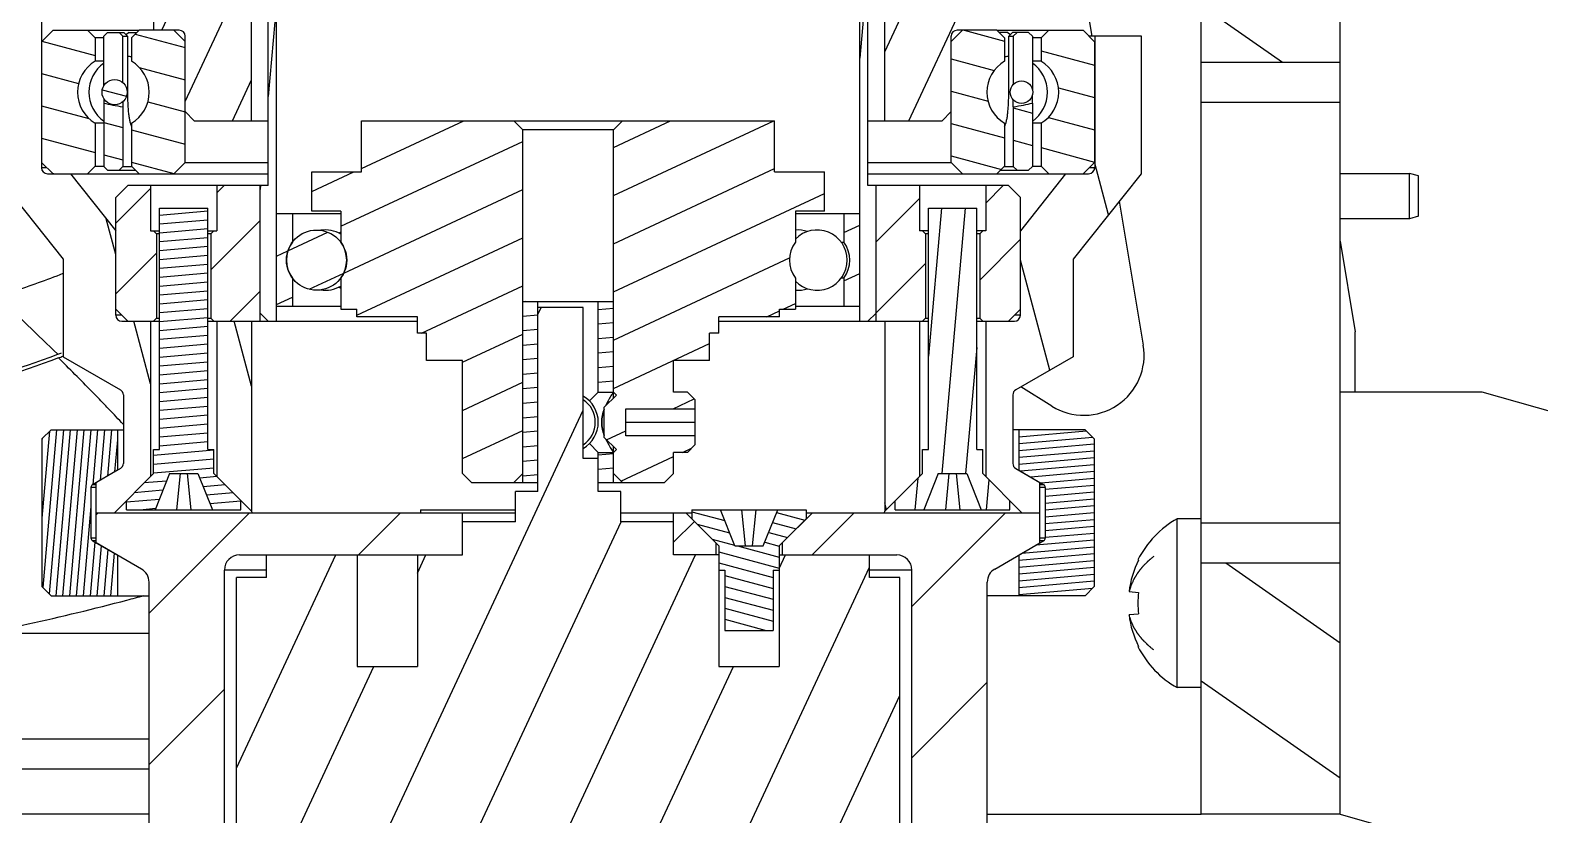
# Model space of a CAD drawing. Header units: millimetres. Extents: x 0 to 841, y 0 to 594.
# Drawn here: x 424.03 to 449.06, y 293.8 to 306.81 of the extents above; entities that cross this region are included whole.
import ezdxf

# ---------------------------------------------------------------- set-up
doc = ezdxf.new("R2010")
doc.units = ezdxf.units.MM
doc.header["$LTSCALE"] = 46.255
doc.layers.get('0').update_dxf_attribs({"linetype": 'CONTINUOUS'})
for name, color, linetype in [('3_ALL_AXES', 7, 'CONTINUOUS'), ('7_ALL_FEATURES', 7, 'CONTINUOUS'), ('AXIS', 7, 'CONTINUOUS'), ('COSMETIC', 7, 'CONTINUOUS')]:
    doc.layers.add(name, color=color, linetype=linetype)

msp = doc.modelspace()

# ---------------------------------------------------------------- linework, layer by layer
at = {"color": 7, "linetype": 'CONTINUOUS'}
for p, q in [((443.45, 305.605), (443.45, 321.305)), ((424.217, 311.435), (424.217, 304.525)), ((445.75, 305.605), (445.75, 310.055)), ((426.075, 309.055), (426.075, 306.805)), ((427.7, 305.305), (427.7, 308.755)), ((427.977, 304.23), (427.977, 308.88)), ((428.112, 301.98), (428.112, 308.88)), ((437.787, 301.98), (437.787, 308.88)), ((437.922, 304.23), (437.922, 308.88)), ((438.2, 305.305), (438.2, 307.605)), ((424.218, 306.614), (424.409, 306.805)), ((424.409, 306.805), (425.838, 306.805)), ((424.98, 306.805), (425.107, 306.678)), ((425.107, 306.678), (425.107, 306.29)), ((425.25, 306.678), (425.107, 306.678)), ((425.314, 306.768), (425.25, 306.704)), ((425.25, 305.883), (425.25, 306.704)), ((425.314, 306.768), (425.581, 306.768)), ((425.568, 306.704), (425.504, 306.768)), ((425.568, 305.933), (425.568, 306.704)), ((425.568, 306.704), (425.643, 306.704)), ((425.581, 306.768), (425.643, 306.704)), ((425.663, 306.768), (425.622, 306.726)), ((425.643, 306.704), (425.643, 305.777)), ((425.663, 306.768), (425.8, 306.768)), ((425.711, 306.678), (425.838, 306.805)), ((425.711, 306.678), (425.711, 306.29)), ((426.5, 306.805), (425.838, 306.805)), ((426.409, 306.805), (426.6, 306.615)), ((426.6, 304.614), (426.6, 306.705)), ((439.49, 306.805), (439.3, 306.615)), ((439.3, 304.614), (439.3, 306.705)), ((440.062, 306.805), (439.4, 306.805)), ((440.062, 306.805), (441.49, 306.805)), ((440.189, 306.678), (440.062, 306.805)), ((440.237, 306.768), (440.099, 306.768)), ((440.189, 306.678), (440.189, 306.29)), ((440.278, 306.726), (440.237, 306.768)), ((440.257, 306.704), (440.319, 306.768)), ((440.257, 305.777), (440.257, 306.704)), ((440.257, 306.704), (440.331, 306.704)), ((440.585, 306.768), (440.319, 306.768)), ((440.395, 306.768), (440.331, 306.704)), ((440.331, 306.704), (440.331, 305.902)), ((440.649, 306.704), (440.585, 306.768)), ((440.649, 306.704), (440.649, 305.825)), ((440.792, 306.678), (440.649, 306.678)), ((440.919, 306.805), (440.792, 306.678)), ((440.792, 306.678), (440.792, 306.29)), ((441.681, 306.614), (441.49, 306.805)), ((441.585, 306.71), (442.45, 306.71)), ((441.682, 306.71), (441.682, 304.525)), ((442.45, 306.71), (442.45, 304.425)), ((424.218, 306.614), (424.218, 304.614)), ((441.681, 306.614), (441.681, 304.614)), ((425.25, 306.29), (425.107, 306.29)), ((440.792, 306.29), (440.649, 306.29)), ((445.75, 306.268), (443.45, 306.268)), ((425.25, 305.671), (425.25, 305.596)), ((440.649, 305.596), (440.649, 305.729)), ((425.25, 305.596), (425.25, 304.545)), ((425.568, 305.621), (425.568, 305.533)), ((425.568, 305.533), (425.568, 304.545)), ((426.6, 305.455), (426.75, 305.305)), ((439.3, 305.455), (439.15, 305.305)), ((440.332, 305.533), (440.331, 305.652)), ((440.332, 305.533), (440.332, 304.545)), ((440.649, 305.596), (440.649, 304.545)), ((425.107, 305.264), (425.107, 304.55)), ((425.25, 305.264), (425.107, 305.264)), ((425.711, 305.264), (425.711, 304.551)), ((426.75, 305.305), (427.977, 305.305)), ((429.525, 304.455), (429.525, 305.305)), ((429.525, 305.305), (436.375, 305.305)), ((432.2, 305.155), (432.05, 305.305)), ((433.7, 305.155), (433.85, 305.305)), ((436.375, 304.455), (436.375, 305.305)), ((437.922, 305.305), (439.15, 305.305)), ((440.189, 305.264), (440.189, 304.551)), ((440.792, 305.264), (440.649, 305.264)), ((440.792, 305.264), (440.792, 304.55)), ((432.2, 299.305), (432.2, 305.155)), ((433.7, 305.155), (432.2, 305.155)), ((433.7, 300.705), (433.7, 305.155)), ((423.45, 304.425), (424.575, 303.008)), ((424.307, 304.525), (424.217, 304.525)), ((424.218, 304.614), (424.409, 304.423)), ((424.317, 304.425), (424.7, 304.425)), ((424.409, 304.423), (427.977, 304.423)), ((424.7, 304.425), (425.45, 303.48)), ((424.98, 304.423), (425.107, 304.55)), ((425.107, 304.55), (425.25, 304.55)), ((425.25, 304.545), (425.314, 304.482)), ((425.314, 304.482), (425.78, 304.482)), ((425.504, 304.482), (425.568, 304.545)), ((425.568, 304.545), (425.716, 304.545)), ((425.711, 304.551), (425.838, 304.424)), ((425.838, 304.424), (427.977, 304.424)), ((426.409, 304.424), (426.6, 304.614)), ((426.6, 304.614), (427.977, 304.614)), ((428.7, 303.805), (428.7, 304.455)), ((428.7, 304.455), (429.525, 304.455)), ((436.375, 304.455), (437.2, 304.455)), ((437.2, 303.805), (437.2, 304.455)), ((437.922, 304.614), (439.3, 304.614)), ((437.922, 304.424), (440.062, 304.424)), ((437.922, 304.423), (441.49, 304.423)), ((439.49, 304.424), (439.3, 304.614)), ((440.189, 304.551), (440.062, 304.424)), ((440.12, 304.482), (440.586, 304.482)), ((440.183, 304.545), (440.332, 304.545)), ((440.395, 304.482), (440.332, 304.545)), ((441.2, 304.425), (440.45, 303.48)), ((440.649, 304.545), (440.586, 304.482)), ((440.649, 304.55), (440.792, 304.55)), ((440.919, 304.423), (440.792, 304.55)), ((441.2, 304.425), (441.582, 304.425)), ((442.45, 304.425), (441.325, 303.008)), ((441.681, 304.614), (441.49, 304.423)), ((441.682, 304.525), (441.592, 304.525)), ((445.75, 304.43), (446.9, 304.43)), ((446.9, 303.68), (446.9, 304.43)), ((447.05, 304.39), (446.9, 304.43)), ((425.45, 304.03), (425.65, 304.23)), ((427.977, 304.23), (425.65, 304.23)), ((426.025, 304.23), (426.025, 303.48)), ((427.125, 304.23), (427.125, 303.48)), ((427.842, 301.98), (427.842, 304.23)), ((440.25, 304.23), (437.922, 304.23)), ((438.057, 301.98), (438.057, 304.23)), ((438.775, 304.23), (438.775, 303.48)), ((439.875, 304.23), (439.875, 303.48)), ((440.45, 304.03), (440.25, 304.23)), ((447.05, 303.72), (447.05, 304.39)), ((425.45, 302.08), (425.45, 304.03)), ((440.45, 302.08), (440.45, 304.03)), ((426.175, 299.855), (426.175, 303.855)), ((426.175, 303.855), (426.975, 303.855)), ((426.975, 299.855), (426.975, 303.855)), ((429.18, 303.758), (428.112, 303.758)), ((428.377, 303.758), (428.377, 303.291)), ((429.18, 303.805), (428.7, 303.805)), ((429.18, 303.805), (429.18, 303.291)), ((436.72, 303.805), (436.72, 303.291)), ((437.2, 303.805), (436.72, 303.805)), ((437.787, 303.758), (436.72, 303.758)), ((437.522, 303.758), (437.522, 303.291)), ((438.925, 299.855), (438.925, 303.855)), ((438.925, 303.855), (439.725, 303.855)), ((439.725, 299.855), (439.725, 303.855)), ((446.9, 303.68), (445.75, 303.68)), ((447.05, 303.72), (446.9, 303.68)), ((426.025, 303.48), (426.175, 303.48)), ((426.075, 303.48), (426.125, 303.43)), ((426.125, 303.43), (426.125, 302.03)), ((426.175, 303.43), (426.125, 303.43)), ((426.975, 303.48), (427.125, 303.48)), ((427.025, 303.43), (426.975, 303.43)), ((427.075, 303.48), (427.025, 303.43)), ((427.025, 303.43), (427.025, 302.03)), ((438.925, 303.48), (438.775, 303.48)), ((438.825, 303.48), (438.875, 303.43)), ((438.875, 303.43), (438.875, 302.03)), ((438.925, 303.43), (438.875, 303.43)), ((439.875, 303.48), (439.725, 303.48)), ((439.775, 303.43), (439.725, 303.43)), ((439.825, 303.48), (439.775, 303.43)), ((439.775, 303.43), (439.775, 302.03)), ((428.377, 303.291), (428.379, 303.291)), ((437.478, 303.291), (437.522, 303.291)), ((424.575, 303.008), (424.575, 301.392)), ((441.325, 303.008), (441.325, 301.392)), ((428.377, 302.694), (428.377, 302.228)), ((428.379, 302.694), (428.377, 302.694)), ((429.18, 302.694), (429.18, 302.18)), ((436.72, 302.694), (436.72, 302.18)), ((437.522, 302.694), (437.478, 302.694)), ((437.522, 302.694), (437.522, 302.228)), ((425.65, 301.98), (425.45, 302.18)), ((428.112, 302.228), (429.18, 302.228)), ((429.18, 302.18), (429.445, 302.18)), ((429.445, 302.055), (429.445, 302.18)), ((432.2, 302.305), (433.7, 302.305)), ((432.45, 299.155), (432.45, 302.305)), ((433.2, 302.205), (432.45, 302.205)), ((433.2, 299.705), (433.2, 302.205)), ((433.45, 300.805), (433.45, 302.305)), ((436.455, 302.055), (436.455, 302.18)), ((436.455, 302.18), (436.72, 302.18)), ((436.72, 302.228), (437.787, 302.228)), ((440.25, 301.98), (440.45, 302.18)), ((425.55, 302.08), (425.45, 302.08)), ((425.55, 301.98), (426.175, 301.98)), ((426.025, 301.98), (426.025, 299.405)), ((426.125, 302.03), (426.075, 301.98)), ((426.125, 302.03), (426.175, 302.03)), ((426.975, 302.03), (427.025, 302.03)), ((426.975, 301.98), (430.45, 301.98)), ((427.025, 302.03), (427.075, 301.98)), ((427.125, 301.98), (427.125, 299.405)), ((427.7, 301.98), (427.7, 298.83)), ((427.977, 301.98), (427.842, 302.115)), ((430.45, 302.055), (429.445, 302.055)), ((430.45, 301.78), (430.45, 302.055)), ((435.45, 301.78), (435.45, 302.055)), ((436.455, 302.055), (435.45, 302.055)), ((435.45, 301.98), (438.925, 301.98)), ((437.922, 301.98), (438.057, 302.115)), ((438.2, 301.98), (438.2, 298.83)), ((438.775, 301.98), (438.775, 299.405)), ((438.875, 302.03), (438.825, 301.98)), ((438.875, 302.03), (438.925, 302.03)), ((439.725, 302.03), (439.775, 302.03)), ((439.725, 301.98), (440.35, 301.98)), ((439.775, 302.03), (439.825, 301.98)), ((439.875, 301.98), (439.875, 299.405)), ((440.45, 302.08), (440.35, 302.08)), ((430.602, 301.78), (430.45, 301.78)), ((430.602, 301.33), (430.602, 301.78)), ((435.297, 301.33), (435.297, 301.78)), ((435.45, 301.78), (435.297, 301.78)), ((424.526, 301.345), (424.499, 301.372)), ((424.575, 301.392), (425.525, 300.844)), ((431.2, 301.33), (430.602, 301.33)), ((431.2, 299.455), (431.2, 301.33)), ((434.7, 300.805), (434.7, 301.33)), ((435.297, 301.33), (434.7, 301.33)), ((441.325, 301.392), (440.375, 300.844)), ((425.575, 300.757), (425.575, 299.623)), ((433.45, 300.805), (433.303, 300.659)), ((433.45, 300.805), (433.7, 300.805)), ((433.75, 300.755), (433.55, 300.555)), ((433.696, 300.8), (433.7, 300.805)), ((433.7, 300.805), (433.75, 300.755)), ((434.927, 300.805), (434.7, 300.805)), ((434.927, 300.805), (435.05, 300.682)), ((435.05, 300.682), (435.05, 299.928)), ((440.325, 300.757), (440.325, 299.623)), ((433.55, 300.055), (433.55, 300.555)), ((433.571, 300.577), (433.572, 300.578)), ((433.905, 300.08), (433.905, 300.53)), ((433.905, 300.53), (435.05, 300.53)), ((424.375, 300.18), (424.225, 300.03)), ((424.375, 300.18), (425.575, 300.18)), ((425.475, 300.18), (425.475, 299.508)), ((433.905, 300.305), (435.05, 300.305)), ((441.525, 300.18), (440.325, 300.18)), ((440.425, 300.18), (440.425, 299.508)), ((441.525, 300.18), (441.675, 300.03)), ((424.225, 300.03), (424.225, 297.58)), ((433.303, 299.951), (433.45, 299.805)), ((433.75, 299.855), (433.55, 300.055)), ((433.572, 300.032), (433.571, 300.033)), ((435.05, 300.08), (433.905, 300.08)), ((434.927, 299.805), (435.05, 299.928)), ((441.675, 300.03), (441.675, 297.58)), ((426.075, 299.455), (426.075, 299.855)), ((426.075, 299.855), (426.175, 299.855)), ((426.975, 299.855), (427.075, 299.855)), ((427.075, 299.455), (427.075, 299.855)), ((433.45, 299.705), (433.2, 299.705)), ((433.45, 299.155), (433.45, 299.805)), ((433.45, 299.805), (433.7, 299.805)), ((433.7, 299.805), (433.698, 299.808)), ((433.7, 299.305), (433.7, 299.905)), ((433.7, 299.805), (433.75, 299.855)), ((434.7, 299.455), (434.7, 299.805)), ((434.927, 299.805), (434.7, 299.805)), ((438.825, 299.455), (438.825, 299.855)), ((438.825, 299.855), (438.925, 299.855)), ((439.725, 299.855), (439.825, 299.855)), ((439.825, 299.455), (439.825, 299.855)), ((425.475, 299.508), (425.062, 299.269)), ((425.525, 299.536), (425.125, 299.305)), ((425.425, 298.805), (426.075, 299.455)), ((426.337, 299.455), (426.1, 298.855)), ((426.337, 299.455), (426.812, 299.455)), ((426.515, 299.455), (426.456, 298.855)), ((426.634, 299.455), (426.693, 298.855)), ((426.812, 299.455), (427.05, 298.855)), ((427.7, 298.83), (427.075, 299.455)), ((431.35, 299.305), (431.2, 299.455)), ((432.05, 299.305), (432.2, 299.455)), ((433.85, 299.305), (433.7, 299.455)), ((434.55, 299.305), (434.7, 299.455)), ((438.375, 299.005), (438.825, 299.455)), ((439.087, 299.455), (438.85, 298.855)), ((439.087, 299.455), (439.562, 299.455)), ((439.265, 299.455), (439.206, 298.855)), ((439.384, 299.455), (439.443, 298.855)), ((439.562, 299.455), (439.8, 298.855)), ((439.825, 299.455), (440.475, 298.805)), ((440.375, 299.536), (440.775, 299.305)), ((440.425, 299.508), (440.837, 299.269)), ((425.037, 299.226), (425.037, 298.384)), ((425.125, 299.226), (425.037, 299.226)), ((425.125, 299.269), (425.062, 299.269)), ((425.125, 298.305), (425.125, 299.305)), ((431.35, 299.305), (432.45, 299.305)), ((433.45, 299.305), (434.55, 299.305)), ((438.2, 298.83), (438.775, 299.405)), ((440.775, 298.305), (440.775, 299.305)), ((440.837, 299.269), (440.775, 299.269)), ((440.862, 299.226), (440.775, 299.226)), ((440.862, 299.226), (440.862, 298.384)), ((425.625, 298.855), (425.625, 299.005)), ((427.525, 298.855), (427.525, 299.005)), ((432.075, 298.655), (432.075, 299.155)), ((432.45, 299.155), (432.075, 299.155)), ((433.825, 299.155), (433.45, 299.155)), ((433.825, 298.655), (433.825, 299.155)), ((438.375, 298.855), (438.375, 299.005)), ((440.275, 298.855), (440.275, 299.005)), ((425.125, 298.805), (432.075, 298.805)), ((425.625, 298.855), (427.525, 298.855)), ((427.7, 298.83), (427.704, 298.805)), ((430.5, 298.855), (430.5, 298.805)), ((430.5, 298.855), (432.075, 298.855)), ((431.2, 298.105), (431.2, 298.805)), ((432.075, 298.655), (431.2, 298.655)), ((433.825, 298.805), (435, 298.805)), ((434.7, 298.655), (433.825, 298.655)), ((434.7, 298.105), (434.7, 298.805)), ((434.9, 298.805), (435.45, 298.255)), ((435, 298.855), (435, 298.705)), ((435, 298.855), (436.9, 298.855)), ((435.712, 298.255), (435.475, 298.855)), ((435.89, 298.255), (435.831, 298.855)), ((436.009, 298.255), (436.068, 298.855)), ((436.187, 298.255), (436.425, 298.855)), ((436.9, 298.705), (436.45, 298.255)), ((437, 298.805), (436.5, 298.305)), ((436.9, 298.855), (436.9, 298.705)), ((436.9, 298.805), (440.775, 298.805)), ((438.195, 298.805), (438.2, 298.83)), ((438.375, 298.855), (440.275, 298.855)), ((443.05, 295.905), (443.05, 298.705)), ((443.45, 298.705), (443.05, 298.705)), ((443.45, 293.805), (443.45, 298.633)), ((445.75, 293.805), (445.75, 298.633)), ((425.125, 298.384), (425.037, 298.384)), ((425.062, 298.341), (425.475, 298.102)), ((425.125, 298.341), (425.062, 298.341)), ((425.875, 297.872), (425.125, 298.305)), ((435.4, 298.305), (435.4, 298.105)), ((435.45, 298.255), (435.45, 296.255)), ((435.712, 298.255), (436.187, 298.255)), ((436.45, 298.255), (436.45, 296.255)), ((436.5, 298.305), (436.5, 298.105)), ((440.025, 297.872), (440.775, 298.305)), ((440.837, 298.341), (440.425, 298.102)), ((440.862, 298.384), (440.775, 298.384)), ((440.837, 298.341), (440.775, 298.341)), ((425.475, 298.102), (425.475, 297.43)), ((427.5, 298.105), (431.2, 298.105)), ((427.95, 297.73), (427.95, 298.105)), ((429.45, 298.105), (429.45, 296.255)), ((430.45, 298.105), (430.45, 296.255)), ((435.45, 298.105), (434.7, 298.105)), ((436.45, 298.105), (438.4, 298.105)), ((437.95, 297.73), (437.95, 298.105)), ((440.425, 298.102), (440.425, 297.43)), ((442.399, 298.024), (442.408, 298.021)), ((445.75, 297.97), (443.45, 297.97)), ((426, 290.725), (426, 297.655)), ((427.25, 286.631), (427.25, 297.855)), ((427.95, 297.855), (427.25, 297.855)), ((427.45, 286.005), (427.45, 297.73)), ((427.95, 297.73), (427.45, 297.73)), ((435.45, 297.855), (435.55, 297.855)), ((435.55, 297.855), (435.55, 296.855)), ((436.35, 297.855), (436.35, 296.855)), ((436.35, 297.855), (436.45, 297.855)), ((438.65, 297.855), (437.95, 297.855)), ((438.45, 297.73), (437.95, 297.73)), ((438.45, 286.005), (438.45, 297.73)), ((438.65, 288.905), (438.65, 297.855)), ((439.9, 290.725), (439.9, 297.655)), ((424.375, 297.43), (424.225, 297.58)), ((424.375, 297.43), (426, 297.43)), ((441.525, 297.43), (439.9, 297.43)), ((441.525, 297.43), (441.675, 297.58)), ((442.252, 297.499), (442.408, 297.484)), ((442.408, 297.126), (442.252, 297.111)), ((435.55, 296.855), (436.35, 296.855)), ((442.408, 296.589), (442.399, 296.586)), ((429.45, 296.255), (430.45, 296.255)), ((435.45, 296.255), (436.45, 296.255)), ((443.45, 295.905), (443.05, 295.905)), ((412.75, 295.055), (426, 295.055)), ((426, 294.555), (412.25, 294.555)), ((426, 293.805), (411.5, 293.805)), ((445.75, 293.805), (443.45, 293.805))]:
    msp.add_line(p, q, dxfattribs=at)
at = {"color": 2, "linetype": 'CONTINUOUS'}
for p, q in [((426.215, 306.805), (428.43, 311.555)), ((426.6, 305.625), (427.7, 307.984)), ((437.922, 307.883), (437.787, 306.34)), ((438.2, 306.446), (438.74, 307.605)), ((438.602, 305.305), (439.675, 307.605)), ((428.112, 307.251), (427.977, 305.708)), ((444.797, 306.268), (443.45, 307.211)), ((425.773, 306.741), (426.6, 306.519)), ((439.517, 306.805), (440.189, 306.625)), ((424.225, 306.621), (425.107, 306.384)), ((440.792, 306.463), (441.681, 306.225)), ((425.839, 306.188), (426.6, 305.984)), ((439.3, 306.328), (440.016, 306.136)), ((424.218, 306.087), (424.832, 305.923)), ((427.385, 305.305), (427.7, 305.98)), ((425.225, 305.817), (425.627, 305.71)), ((439.3, 305.793), (439.914, 305.628)), ((441.081, 305.851), (441.681, 305.69)), ((424.218, 305.552), (425.004, 305.341)), ((425.981, 305.615), (426.6, 305.449)), ((440.332, 305.516), (440.649, 305.431)), ((425.25, 305.275), (425.568, 305.19)), ((429.525, 304.514), (431.22, 305.305)), ((433.7, 304.863), (434.648, 305.305)), ((433.7, 304.064), (436.362, 305.305)), ((439.3, 305.258), (440.189, 305.019)), ((440.914, 305.36), (441.681, 305.155)), ((424.218, 305.017), (425.107, 304.778)), ((425.711, 305.152), (426.6, 304.914)), ((429.18, 303.554), (432.2, 304.962)), ((440.332, 304.981), (440.649, 304.896)), ((425.25, 304.74), (425.568, 304.655)), ((439.3, 304.722), (440.136, 304.498)), ((440.792, 304.858), (441.681, 304.619)), ((424.399, 304.433), (424.435, 304.423)), ((425.711, 304.617), (426.414, 304.428)), ((428.7, 304.13), (429.398, 304.455)), ((433.7, 303.265), (436.375, 304.512)), ((441.911, 303.746), (441.682, 304.6)), ((426.025, 304.183), (425.45, 303.608)), ((427.246, 304.23), (427.125, 304.109)), ((427.848, 304.23), (427.842, 304.165)), ((429.23, 302.779), (432.2, 304.163)), ((440.167, 304.23), (439.875, 303.937)), ((433.7, 302.466), (437.2, 304.098)), ((438.775, 304.012), (438.057, 303.295)), ((425.45, 303.089), (425.292, 303.679)), ((426.975, 303.805), (426.175, 303.735)), ((439.139, 303.855), (438.925, 301.403)), ((439.533, 303.855), (439.148, 299.455)), ((426.975, 303.658), (426.175, 303.588)), ((426.975, 303.511), (426.175, 303.441)), ((427.842, 303.651), (427.025, 302.834)), ((428.304, 303.146), (428.966, 303.455)), ((437.522, 303.449), (437.787, 303.572)), ((426.975, 303.364), (426.175, 303.294)), ((426.975, 303.217), (426.175, 303.147)), ((429.445, 302.08), (432.2, 303.364)), ((440.45, 303.338), (439.775, 302.663)), ((426.125, 303.109), (425.45, 302.434)), ((426.975, 303.07), (426.175, 303)), ((426.975, 302.922), (426.175, 302.852)), ((428.112, 303.056), (428.302, 303.145)), ((433.7, 301.666), (436.622, 303.029)), ((438.875, 302.937), (438.057, 302.12)), ((440.938, 301.169), (440.45, 302.99)), ((426.975, 302.775), (426.175, 302.705)), ((428.653, 302.51), (429.228, 302.778)), ((437.522, 302.65), (437.787, 302.773)), ((426.975, 302.628), (426.175, 302.558)), ((426.975, 302.481), (426.175, 302.411)), ((427.842, 302.477), (427.345, 301.98)), ((430.516, 301.78), (432.2, 302.565)), ((426.975, 302.334), (426.175, 302.264)), ((426.975, 302.187), (426.175, 302.117)), ((428.112, 302.257), (428.377, 302.381)), ((432.235, 302.305), (432.2, 302.302)), ((432.45, 302.093), (432.502, 302.205)), ((433.7, 302.192), (433.45, 302.17)), ((436.515, 302.18), (436.72, 302.276)), ((426.025, 300.943), (425.747, 301.98)), ((426.975, 302.039), (426.175, 301.969)), ((427.7, 300.901), (427.411, 301.98)), ((432.45, 302.083), (432.2, 302.061)), ((433.7, 301.951), (433.45, 301.93)), ((436.247, 302.055), (436.455, 302.152)), ((426.975, 301.892), (426.175, 301.822)), ((426.975, 301.745), (426.175, 301.675)), ((431.2, 301.3), (432.2, 301.766)), ((432.45, 301.842), (432.2, 301.82)), ((433.7, 301.711), (433.45, 301.689)), ((426.975, 301.598), (426.175, 301.528)), ((426.975, 301.451), (426.175, 301.381)), ((432.45, 301.601), (432.2, 301.579)), ((433.7, 301.47), (433.45, 301.448)), ((433.7, 300.867), (435.297, 301.612)), ((439.725, 301.547), (439.542, 299.455)), ((426.975, 301.304), (426.175, 301.234)), ((432.45, 301.36), (432.2, 301.338)), ((433.7, 301.229), (433.45, 301.207)), ((426.975, 301.156), (426.175, 301.086)), ((426.975, 301.009), (426.175, 300.939)), ((431.2, 300.501), (432.2, 300.967)), ((432.45, 301.119), (432.2, 301.098)), ((433.7, 300.988), (433.45, 300.966)), ((426.975, 300.862), (426.175, 300.792)), ((426.975, 300.715), (426.175, 300.645)), ((432.45, 300.879), (432.2, 300.857)), ((434.69, 300.53), (435.039, 300.693)), ((426.975, 300.568), (426.175, 300.498)), ((426.975, 300.421), (426.175, 300.351)), ((427.45, 288.174), (433.2, 300.504)), ((432.45, 300.638), (432.2, 300.616)), ((424.467, 300.18), (424.238, 297.567)), ((424.58, 300.18), (424.342, 297.462)), ((424.694, 300.18), (424.453, 297.43)), ((424.808, 300.18), (424.567, 297.43)), ((424.921, 300.18), (424.681, 297.43)), ((425.035, 300.18), (424.794, 297.43)), ((425.148, 300.18), (425.069, 299.273)), ((425.262, 300.18), (425.189, 299.343)), ((425.376, 300.18), (425.309, 299.412)), ((426.975, 300.273), (426.175, 300.203)), ((431.2, 299.702), (432.2, 300.168)), ((432.45, 300.397), (432.2, 300.375)), ((433.588, 300.016), (433.905, 300.164)), ((440.514, 300.18), (440.425, 300.172)), ((441.548, 300.157), (440.425, 300.059)), ((424.351, 300.156), (424.225, 298.714)), ((424.226, 300.032), (424.225, 300.013)), ((425.475, 300.011), (425.428, 299.481)), ((426.975, 300.126), (426.175, 300.056)), ((426.975, 299.979), (426.175, 299.909)), ((432.45, 300.156), (432.2, 300.134)), ((432.45, 299.915), (432.2, 299.893)), ((441.652, 300.052), (440.425, 299.945)), ((441.675, 299.941), (440.425, 299.831)), ((427.075, 299.841), (426.075, 299.753)), ((427.075, 299.693), (426.075, 299.606)), ((432.45, 299.674), (432.2, 299.652)), ((433.7, 299.784), (433.45, 299.762)), ((433.826, 299.328), (434.7, 299.735)), ((434.849, 299.805), (434.995, 299.873)), ((441.675, 299.827), (440.425, 299.718)), ((441.675, 299.713), (440.425, 299.604)), ((427.075, 299.546), (426.075, 299.459)), ((432.45, 299.433), (432.2, 299.412)), ((433.7, 299.543), (433.45, 299.521)), ((441.675, 299.6), (440.451, 299.493)), ((441.675, 299.486), (440.622, 299.394)), ((426.227, 299.178), (425.756, 299.137)), ((426.288, 299.33), (425.918, 299.298)), ((427.126, 299.404), (426.842, 299.379)), ((427.261, 299.268), (426.899, 299.237)), ((438.747, 299.378), (438.702, 298.855)), ((439.926, 299.353), (439.883, 298.855)), ((441.675, 299.372), (440.793, 299.295)), ((441.675, 299.259), (440.862, 299.188)), ((425.037, 298.908), (424.908, 297.43)), ((426.167, 299.025), (425.625, 298.978)), ((427.397, 299.133), (426.955, 299.094)), ((427.525, 298.997), (427.011, 298.952)), ((438.229, 298.859), (438.2, 298.969)), ((441.675, 299.145), (440.862, 299.074)), ((441.675, 299.031), (440.862, 298.96)), ((441.675, 298.918), (440.862, 298.847)), ((425.157, 298.805), (425.125, 298.772)), ((426.107, 298.873), (425.901, 298.855)), ((427.665, 298.805), (426, 297.14)), ((427.929, 286.005), (433.828, 298.655)), ((430.173, 298.805), (429.473, 298.105)), ((435.044, 298.661), (434.7, 298.317)), ((435, 298.821), (435.546, 298.675)), ((436.406, 298.808), (436.877, 298.682)), ((437.696, 298.805), (436.996, 298.105)), ((440.203, 298.805), (438.65, 297.251)), ((441.675, 298.804), (440.862, 298.733)), ((441.675, 298.69), (440.862, 298.619)), ((435.089, 298.616), (435.626, 298.472)), ((436.276, 298.479), (436.59, 298.395)), ((436.341, 298.644), (436.733, 298.539)), ((441.675, 298.577), (440.862, 298.506)), ((441.675, 298.463), (440.862, 298.392)), ((425.099, 298.319), (425.022, 297.43)), ((425.207, 298.257), (425.135, 297.43)), ((425.316, 298.194), (425.249, 297.43)), ((435.337, 298.368), (435.707, 298.269)), ((435.45, 298.156), (436.45, 297.888)), ((435.758, 298.255), (436.45, 298.07)), ((436.211, 298.315), (436.45, 298.251)), ((441.675, 298.236), (440.474, 298.131)), ((441.675, 298.349), (440.706, 298.265)), ((425.424, 298.132), (425.362, 297.43)), ((427.45, 294.568), (429.099, 298.105)), ((429.42, 286.005), (435.063, 298.105)), ((430.45, 297.804), (430.59, 298.105)), ((435.45, 297.974), (436.35, 297.733)), ((436.45, 297.882), (436.553, 298.105)), ((441.675, 298.122), (440.425, 298.013)), ((441.675, 298.009), (440.425, 297.899)), ((445.75, 296.644), (443.856, 297.97)), ((431.843, 284.805), (437.95, 297.902)), ((435.55, 297.766), (436.35, 297.551)), ((441.675, 297.895), (440.425, 297.786)), ((441.675, 297.781), (440.425, 297.672)), ((441.675, 297.668), (440.425, 297.558)), ((435.55, 297.584), (436.35, 297.37)), ((441.646, 297.551), (440.425, 297.445)), ((435.55, 297.402), (436.35, 297.188)), ((435.55, 297.221), (436.35, 297.006)), ((435.55, 297.039), (436.236, 296.855)), ((435.55, 296.857), (435.558, 296.855)), ((427.45, 291.371), (429.727, 296.255)), ((430.352, 284.805), (435.691, 296.255)), ((439.9, 295.994), (438.65, 294.744)), ((445.75, 294.405), (443.45, 296.015)), ((427.25, 295.882), (426, 294.632)), ((433.333, 284.805), (438.45, 295.777))]:
    msp.add_line(p, q, dxfattribs=at)
at = {"color": 7, "linetype": 'CONTINUOUS'}
for centre, radius in [((425.43, 305.777), 0.209), ((440.469, 305.777), 0.186), ((428.779, 302.993), 0.499)]:
    msp.add_circle(centre, radius, dxfattribs=at)
for centre, radius, start, end in [((426.5, 306.705), 0.1, 0, 90), ((439.4, 306.705), 0.1, 90, 180), ((425.409, 305.777), 0.595, 120.4421, 239.5579), ((425.599, 305.777), 0.595, 125.9113, 234.0825), ((425.599, 305.777), 0.595, 79.2157, 85.8239), ((425.409, 305.777), 0.595, 300.4421, 59.5579), ((440.49, 305.777), 0.595, 120.4421, 239.5579), ((440.302, 305.777), 0.595, 94.3456, 100.9568), ((440.302, 305.777), 0.595, 305.7046, 54.3016), ((440.49, 305.777), 0.595, 300.4421, 59.5579), ((424.317, 304.525), 0.1, 180, 270), ((441.582, 304.525), 0.1, 270, 360), ((428.923, 302.993), 0.5, 59.1707, 98.8367), ((429.367, 302.992), 0.5, 112.0038, 116.3063), ((437.077, 302.993), 0.5, 224.3258, 135.6886), ((436.762, 302.993), 0.5, 71.5963, 94.8456), ((428.778, 302.993), 0.5, 143.3695, 216.6305), ((428.778, 302.993), 0.5, 323.3695, 36.6305), ((437.121, 302.993), 0.5, 143.3695, 216.6305), ((437.121, 302.993), 0.5, 323.3695, 36.6305), ((428.923, 302.993), 0.5, 261.1372, 300.852), ((429.367, 302.993), 0.5, 243.6423, 248.0047), ((436.762, 302.993), 0.5, 265.1545, 288.3736), ((375.708, 251.765), 69.613, 45.51743, 46.66065), ((425.55, 302.08), 0.1, 180, 270), ((440.35, 302.08), 0.1, 270, 360), ((418.508, 317.59), 17.229, 290.3035, 290.5338), ((418.452, 317.409), 17.139, 290.6601, 290.9215), ((425.475, 300.757), 0.1, 0, 60), ((432.95, 300.305), 0.45, 303.7833, 56.2167), ((440.425, 300.757), 0.1, 120, 180), ((401.67, 277.891), 32.745, 43.7204, 43.8898), ((404.575, 280.662), 28.73, 43.0345, 43.7308), ((425.475, 299.623), 0.1, 300, 360), ((440.425, 299.623), 0.1, 180, 240), ((425.087, 299.226), 0.05, 120, 180), ((440.812, 299.226), 0.05, 0, 60), ((443.833, 297.305), 1.604, 119.2267, 153.3587), ((425.087, 298.384), 0.05, 180, 240), ((440.812, 298.384), 0.05, 300, 360), ((427.5, 297.855), 0.25, 90, 180), ((438.4, 297.855), 0.25, 0, 90), ((443.849, 297.305), 1.609, 153.5905, 173.1019), ((425.75, 297.655), 0.25, 0, 60), ((440.15, 297.655), 0.25, 120, 180), ((413.077, 345.414), 49.671, 284.6436, 284.9772), ((444.104, 297.305), 1.705, 173.9763, 186.0237), ((443.849, 297.305), 1.609, 186.8981, 206.4095), ((443.833, 297.305), 1.604, 206.6413, 240.7733)]:
    msp.add_arc(centre, radius, start, end, dxfattribs=at)
for major_axis, start_param, end_param in [((8.072, 0), -2.83641, -2.724969), ((-8.072, 0), 2.724969, 2.83641)]:
    msp.add_ellipse((432.95, 305.777), major_axis=major_axis, ratio=0.07473, start_param=start_param, end_param=end_param, dxfattribs=at)
for points, knots in [([(425.643, 305.777), (425.643, 305.716), (425.645, 305.627), (425.651, 305.511), (425.658, 305.432), (425.668, 305.361), (425.679, 305.3), (425.692, 305.25), (425.704, 305.221), (425.711, 305.209)], [0, 0, 0, 0, 0.317073, 0.466427, 0.605077, 0.729993, 0.8386, 0.928944, 1, 1, 1, 1]), ([(440.189, 305.209), (440.195, 305.221), (440.207, 305.25), (440.22, 305.3), (440.232, 305.361), (440.241, 305.432), (440.248, 305.511), (440.255, 305.627), (440.257, 305.716), (440.257, 305.777)], [0, 0, 0, 0, 0.071056, 0.1614, 0.270007, 0.394923, 0.533573, 0.682927, 1, 1, 1, 1]), ([(423.485, 302.395), (423.574, 302.422), (423.942, 302.536), (424.305, 302.667), (424.577, 302.775)], [0, 0, 0, 0, 0.239772, 1, 1, 1, 1]), ([(425.268, 300.592), (425.208, 300.655), (424.963, 300.908), (424.714, 301.158), (424.526, 301.345)], [0, 0, 0, 0, 0.24627, 1, 1, 1, 1]), ([(433.7, 300.805), (433.686, 300.784), (433.639, 300.711), (433.597, 300.635), (433.572, 300.578)], [0, 0, 0, 0, 0.287572, 1, 1, 1, 1]), ([(433.549, 300.523), (433.537, 300.489), (433.516, 300.417), (433.509, 300.343), (433.509, 300.305)], [0, 0, 0, 0, 0.488226, 1, 1, 1, 1]), ([(433.509, 300.305), (433.509, 300.343), (433.516, 300.417), (433.537, 300.489), (433.55, 300.523)], [0, 0, 0, 0, 0.511766, 1, 1, 1, 1]), ([(433.509, 300.305), (433.509, 300.267), (433.516, 300.193), (433.537, 300.122), (433.549, 300.088)], [0, 0, 0, 0, 0.511671, 1, 1, 1, 1]), ([(433.55, 300.087), (433.537, 300.121), (433.516, 300.193), (433.509, 300.267), (433.509, 300.305)], [0, 0, 0, 0, 0.488234, 1, 1, 1, 1]), ([(433.572, 300.032), (433.597, 299.975), (433.639, 299.899), (433.686, 299.826), (433.7, 299.805)], [0, 0, 0, 0, 0.712416, 1, 1, 1, 1]), ([(423.261, 296.805), (423.506, 296.855), (424.301, 297.024), (425.091, 297.214), (425.634, 297.356)], [0, 0, 0, 0, 0.308717, 1, 1, 1, 1])]:
    msp.add_open_spline(points, degree=3, knots=knots, dxfattribs=at)
for points in [[(420.372, 300.296), (421.761, 300.603), (423.152, 300.938), (424.486, 301.432)], [(424.498, 301.372), (423.164, 300.869), (421.769, 300.534), (420.377, 300.219)]]:
    msp.add_open_spline(points, degree=3, dxfattribs=at)
at = {"layer": '3_ALL_AXES', "color": 7, "linetype": 'CONTINUOUS'}
for p, q in [((448.11, 300.805), (445.75, 300.805)), ((460.776, 297.221), (448.11, 300.805)), ((445.75, 293.805), (459.961, 289.784))]:
    msp.add_line(p, q, dxfattribs=at)
at = {"layer": '7_ALL_FEATURES', "color": 7, "linetype": 'CONTINUOUS'}
for p, q in [((441.585, 307.005), (441.635, 306.702)), ((443.45, 298.633), (443.45, 305.605)), ((445.75, 305.605), (443.45, 305.605)), ((445.75, 298.633), (445.75, 305.605)), ((442.09, 303.972), (442.488, 301.585)), ((445.75, 303.305), (446, 301.805)), ((446, 300.805), (446, 301.805)), ((440.972, 300.572), (440.459, 300.893)), ((445.75, 298.633), (443.45, 298.633)), ((426, 296.805), (416, 296.805)), ((439.9, 293.805), (443.45, 293.805))]:
    msp.add_line(p, q, dxfattribs=at)
msp.add_arc((441.502, 301.42), 1, 237.9946, 9.4623, dxfattribs=at)
at = {"layer": 'AXIS', "color": 7, "linetype": 'CONTINUOUS'}
msp.add_arc((432.95, 300.305), 0.5, 300.0191, 59.9809, dxfattribs=at)
at = {"layer": 'COSMETIC', "color": 7, "linetype": 'CONTINUOUS'}
for points in [[(442.661, 298.08), (442.649, 298.07), (442.631, 298.055), (442.609, 298.037), (442.597, 298.027), (442.588, 298.019), (442.579, 298.011), (442.572, 298.006), (442.567, 298.002), (442.565, 298), (442.564, 297.999), (442.562, 297.998), (442.56, 297.995), (442.557, 297.992), (442.551, 297.986), (442.544, 297.979), (442.533, 297.967), (442.519, 297.953), (442.505, 297.939), (442.493, 297.928), (442.486, 297.92), (442.481, 297.915), (442.477, 297.911), (442.475, 297.909), (442.474, 297.907), (442.472, 297.906), (442.471, 297.904), (442.467, 297.899), (442.462, 297.893), (442.455, 297.884), (442.448, 297.874), (442.438, 297.862), (442.428, 297.85), (442.419, 297.838), (442.413, 297.831), (442.408, 297.825), (442.404, 297.82), (442.401, 297.816), (442.399, 297.814), (442.398, 297.812), (442.397, 297.811), (442.396, 297.81), (442.396, 297.808), (442.394, 297.806), (442.391, 297.802), (442.389, 297.797), (442.385, 297.791), (442.38, 297.784), (442.372, 297.771), (442.365, 297.759), (442.357, 297.747), (442.351, 297.738), (442.346, 297.729), (442.341, 297.722), (442.339, 297.717), (442.337, 297.715), (442.336, 297.714), (442.336, 297.712), (442.334, 297.709), (442.332, 297.705), (442.329, 297.698), (442.325, 297.69), (442.319, 297.677), (442.312, 297.661), (442.304, 297.644), (442.298, 297.631), (442.294, 297.623), (442.291, 297.616), (442.289, 297.612), (442.288, 297.609), (442.287, 297.608), (442.286, 297.606), (442.286, 297.604), (442.284, 297.599), (442.282, 297.591), (442.278, 297.581), (442.275, 297.57), (442.271, 297.557), (442.263, 297.533), (442.257, 297.512), (442.252, 297.499)], [(442.661, 296.53), (442.649, 296.54), (442.631, 296.555), (442.609, 296.573), (442.597, 296.583), (442.588, 296.591), (442.579, 296.599), (442.572, 296.604), (442.567, 296.608), (442.565, 296.61), (442.564, 296.611), (442.562, 296.612), (442.56, 296.615), (442.557, 296.618), (442.551, 296.624), (442.544, 296.631), (442.533, 296.643), (442.519, 296.657), (442.505, 296.671), (442.493, 296.682), (442.486, 296.69), (442.481, 296.695), (442.477, 296.699), (442.475, 296.701), (442.474, 296.703), (442.472, 296.704), (442.471, 296.706), (442.467, 296.711), (442.462, 296.717), (442.455, 296.726), (442.448, 296.736), (442.438, 296.748), (442.428, 296.76), (442.419, 296.772), (442.413, 296.779), (442.408, 296.785), (442.404, 296.79), (442.401, 296.794), (442.399, 296.796), (442.398, 296.798), (442.397, 296.799), (442.396, 296.8), (442.396, 296.802), (442.394, 296.804), (442.391, 296.808), (442.389, 296.813), (442.385, 296.819), (442.38, 296.826), (442.372, 296.839), (442.365, 296.851), (442.357, 296.863), (442.351, 296.872), (442.346, 296.881), (442.341, 296.888), (442.339, 296.893), (442.337, 296.895), (442.336, 296.896), (442.336, 296.898), (442.334, 296.901), (442.332, 296.905), (442.329, 296.912), (442.325, 296.92), (442.319, 296.933), (442.312, 296.949), (442.304, 296.966), (442.298, 296.979), (442.294, 296.987), (442.291, 296.994), (442.289, 296.998), (442.288, 297.001), (442.287, 297.002), (442.286, 297.004), (442.286, 297.006), (442.284, 297.011), (442.282, 297.019), (442.278, 297.029), (442.275, 297.04), (442.271, 297.053), (442.263, 297.077), (442.257, 297.098), (442.252, 297.111)]]:
    msp.add_open_spline(points, degree=3, knots=[0, 0, 0, 0, 0.0625, 0.09375, 0.109375, 0.125, 0.140625, 0.15625, 0.160156, 0.164062, 0.166016, 0.167969, 0.171875, 0.179688, 0.1875, 0.203125, 0.21875, 0.25, 0.28125, 0.296875, 0.3125, 0.320312, 0.328125, 0.332031, 0.333984, 0.335938, 0.339844, 0.34375, 0.359375, 0.375, 0.390625, 0.40625, 0.4375, 0.453125, 0.46875, 0.476562, 0.484375, 0.492188, 0.496094, 0.498047, 0.5, 0.501953, 0.503906, 0.507812, 0.515625, 0.523438, 0.53125, 0.546875, 0.5625, 0.59375, 0.609375, 0.625, 0.640625, 0.65625, 0.660156, 0.664062, 0.666016, 0.667969, 0.671875, 0.679688, 0.6875, 0.703125, 0.71875, 0.75, 0.78125, 0.796875, 0.8125, 0.820312, 0.828125, 0.832031, 0.833984, 0.835938, 0.839844, 0.84375, 0.859375, 0.875, 0.890625, 0.90625, 0.9375, 1, 1, 1, 1], dxfattribs=at)

doc.saveas('drawing.dxf')
